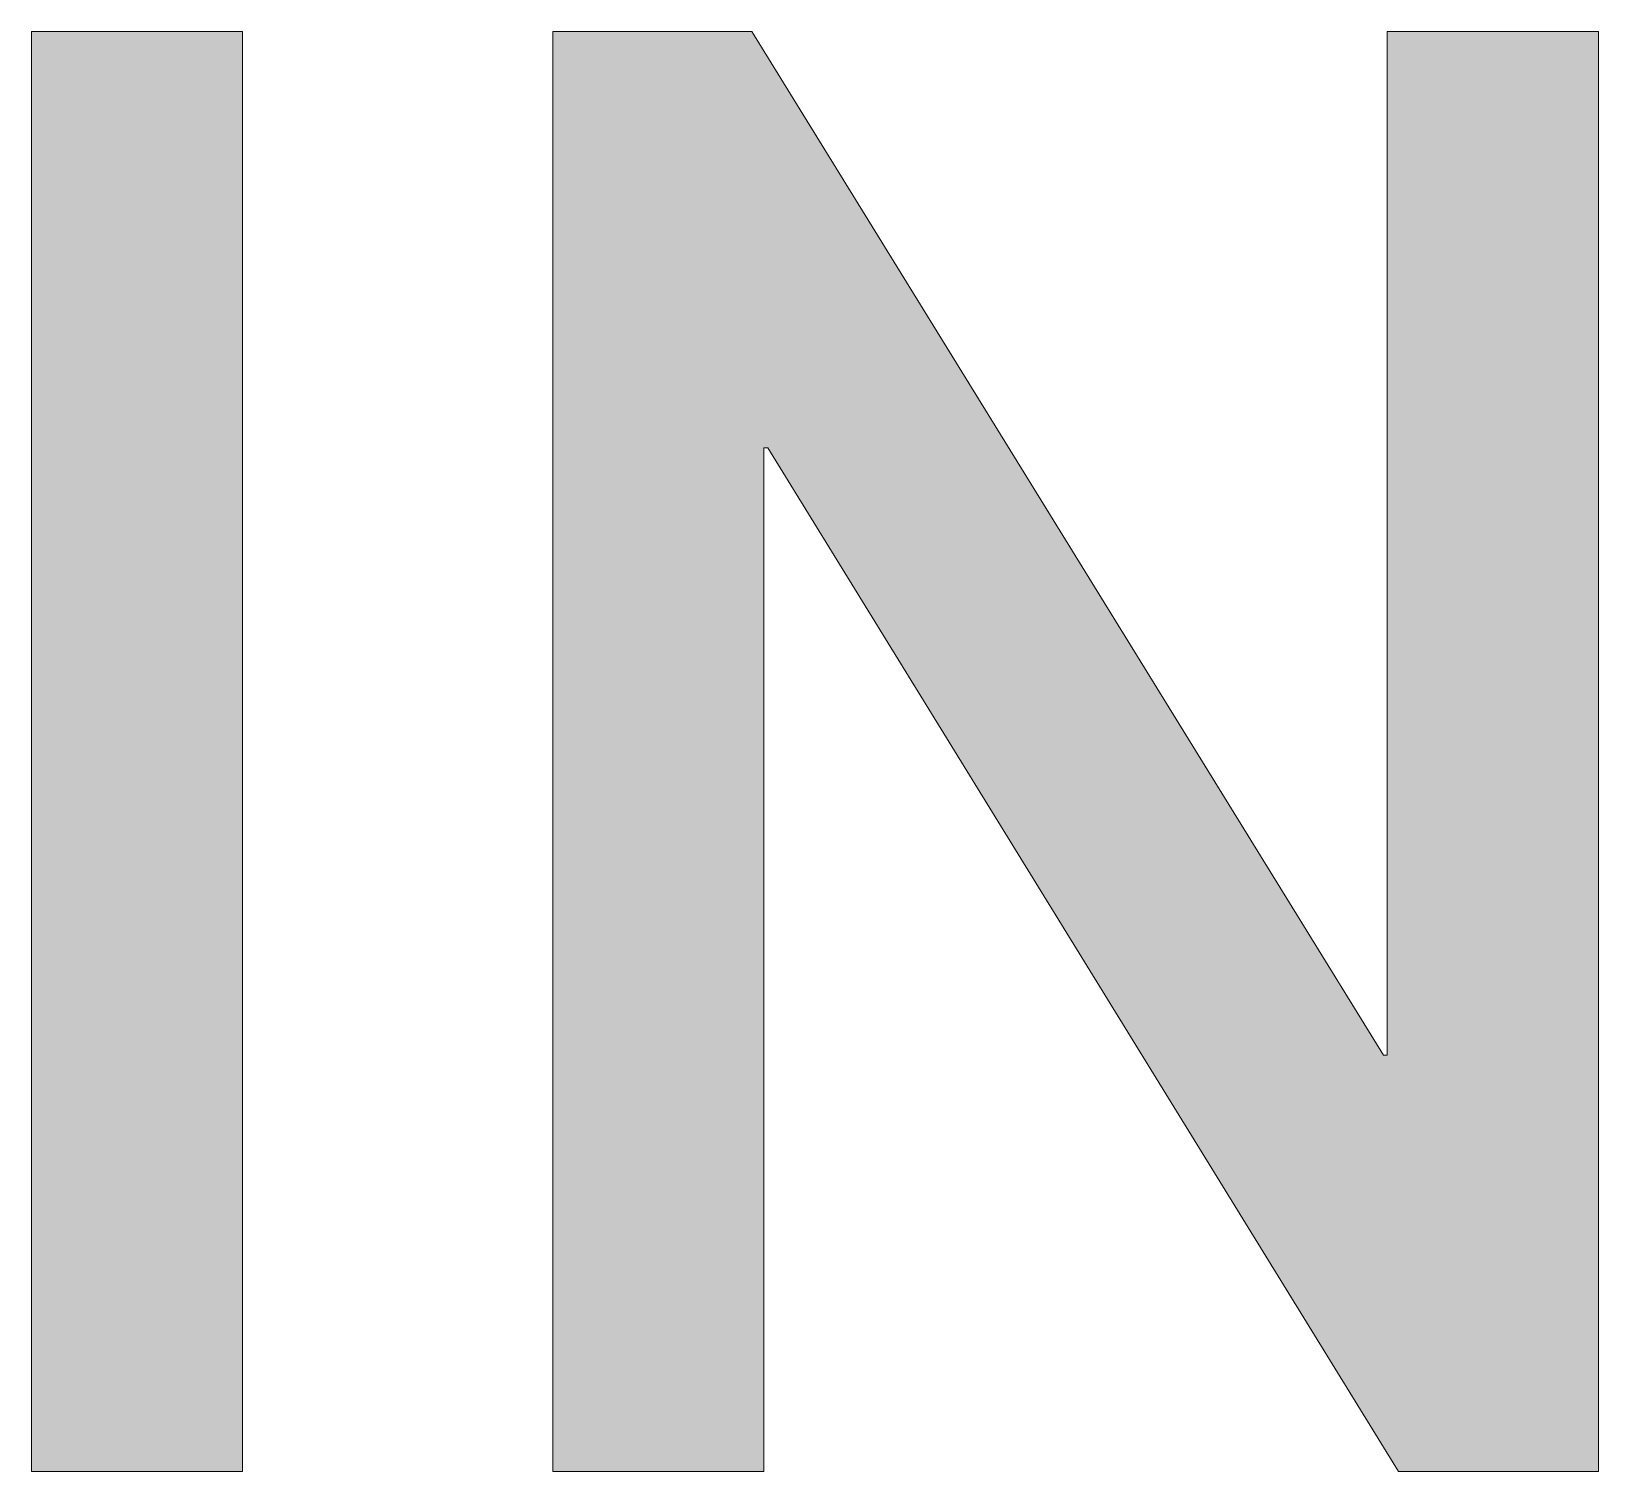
# Model space of a CAD drawing. Header units: inches. Extents: x 0.39 to 1.19, y 3.28 to 4.79.
# Drawn here: x 0.7548 to 0.8301, y 4.0237 to 4.0929 of the extents above; entities that cross this region are included whole.
import ezdxf

# ---------------------------------------------------------------- set-up
doc = ezdxf.new("R2010")
doc.units = ezdxf.units.IN
doc.header["$MEASUREMENT"] = 0
doc.layers.add('Layer 1', color=7, linetype='Continuous', lineweight=0)

# ---------------------------------------------------------------- blocks, each defined once
blk = doc.blocks.new('Block_1')
at = {"layer": 'Layer 1', "true_color": 0x231f20, "transparency": 33554687}
h = blk.add_hatch(color=250, dxfattribs=at)
h.dxf.hatch_style = 2
edge = h.paths.add_edge_path()
edge.add_spline(control_points=[(0.754815, 4.092916), (0.754815, 4.092916), (0.76496, 4.092916), (0.76496, 4.092916), (0.76496, 4.092916), (0.76496, 4.023702), (0.76496, 4.023702), (0.76496, 4.023702), (0.754815, 4.023702), (0.754815, 4.023702), (0.754815, 4.023702), (0.754815, 4.092916), (0.754815, 4.092916)], knot_values=[0, 0, 0, 0, 1, 1, 1, 2, 2, 2, 3, 3, 3, 4, 4, 4, 4], degree=3, periodic=0)
h = blk.add_hatch(color=250, dxfattribs=at)
h.dxf.hatch_style = 2
edge = h.paths.add_edge_path()
edge.add_spline(control_points=[(0.77988, 4.092916), (0.77988, 4.092916), (0.789449, 4.092916), (0.789449, 4.092916), (0.789449, 4.092916), (0.819811, 4.043715), (0.819811, 4.043715), (0.819811, 4.043715), (0.819987, 4.043715), (0.819987, 4.043715), (0.819987, 4.043715), (0.819987, 4.092916), (0.819987, 4.092916), (0.819987, 4.092916), (0.830146, 4.092916), (0.830146, 4.092916), (0.830146, 4.092916), (0.830146, 4.023702), (0.830146, 4.023702), (0.830146, 4.023702), (0.82053, 4.023702), (0.82053, 4.023702), (0.82053, 4.023702), (0.790209, 4.072903), (0.790209, 4.072903), (0.790209, 4.072903), (0.790025, 4.072903), (0.790025, 4.072903), (0.790025, 4.072903), (0.790025, 4.023702), (0.790025, 4.023702), (0.790025, 4.023702), (0.77988, 4.023702), (0.77988, 4.023702), (0.77988, 4.023702), (0.77988, 4.092916), (0.77988, 4.092916)], knot_values=[0, 0, 0, 0, 1, 1, 1, 2, 2, 2, 3, 3, 3, 4, 4, 4, 5, 5, 5, 6, 6, 6, 7, 7, 7, 8, 8, 8, 9, 9, 9, 10, 10, 10, 11, 11, 11, 12, 12, 12, 12], degree=3, periodic=0)
at = {"layer": 'Layer 1'}
for points, knots in [([(0.754815, 4.092916), (0.754815, 4.092916), (0.76496, 4.092916), (0.76496, 4.092916), (0.76496, 4.092916), (0.76496, 4.023702), (0.76496, 4.023702), (0.76496, 4.023702), (0.754815, 4.023702), (0.754815, 4.023702), (0.754815, 4.023702), (0.754815, 4.092916), (0.754815, 4.092916)], [0, 0, 0, 0, 1, 1, 1, 2, 2, 2, 3, 3, 3, 4, 4, 4, 4]), ([(0.77988, 4.092916), (0.77988, 4.092916), (0.789449, 4.092916), (0.789449, 4.092916), (0.789449, 4.092916), (0.819811, 4.043715), (0.819811, 4.043715), (0.819811, 4.043715), (0.819987, 4.043715), (0.819987, 4.043715), (0.819987, 4.043715), (0.819987, 4.092916), (0.819987, 4.092916), (0.819987, 4.092916), (0.830146, 4.092916), (0.830146, 4.092916), (0.830146, 4.092916), (0.830146, 4.023702), (0.830146, 4.023702), (0.830146, 4.023702), (0.82053, 4.023702), (0.82053, 4.023702), (0.82053, 4.023702), (0.790209, 4.072903), (0.790209, 4.072903), (0.790209, 4.072903), (0.790025, 4.072903), (0.790025, 4.072903), (0.790025, 4.072903), (0.790025, 4.023702), (0.790025, 4.023702), (0.790025, 4.023702), (0.77988, 4.023702), (0.77988, 4.023702), (0.77988, 4.023702), (0.77988, 4.092916), (0.77988, 4.092916)], [0, 0, 0, 0, 1, 1, 1, 2, 2, 2, 3, 3, 3, 4, 4, 4, 5, 5, 5, 6, 6, 6, 7, 7, 7, 8, 8, 8, 9, 9, 9, 10, 10, 10, 11, 11, 11, 12, 12, 12, 12])]:
    blk.add_open_spline(points, degree=3, knots=knots, dxfattribs=at)
blk = doc.blocks.new('Block_0')
at = {"layer": 'Layer 1'}
blk.add_blockref('Block_1', (0, 0), dxfattribs=at)

msp = doc.modelspace()

# ---------------------------------------------------------------- block references
at = {"layer": 'Layer 1'}
msp.add_blockref('Block_0', (0, 0), dxfattribs=at)

doc.saveas('drawing.dxf')
